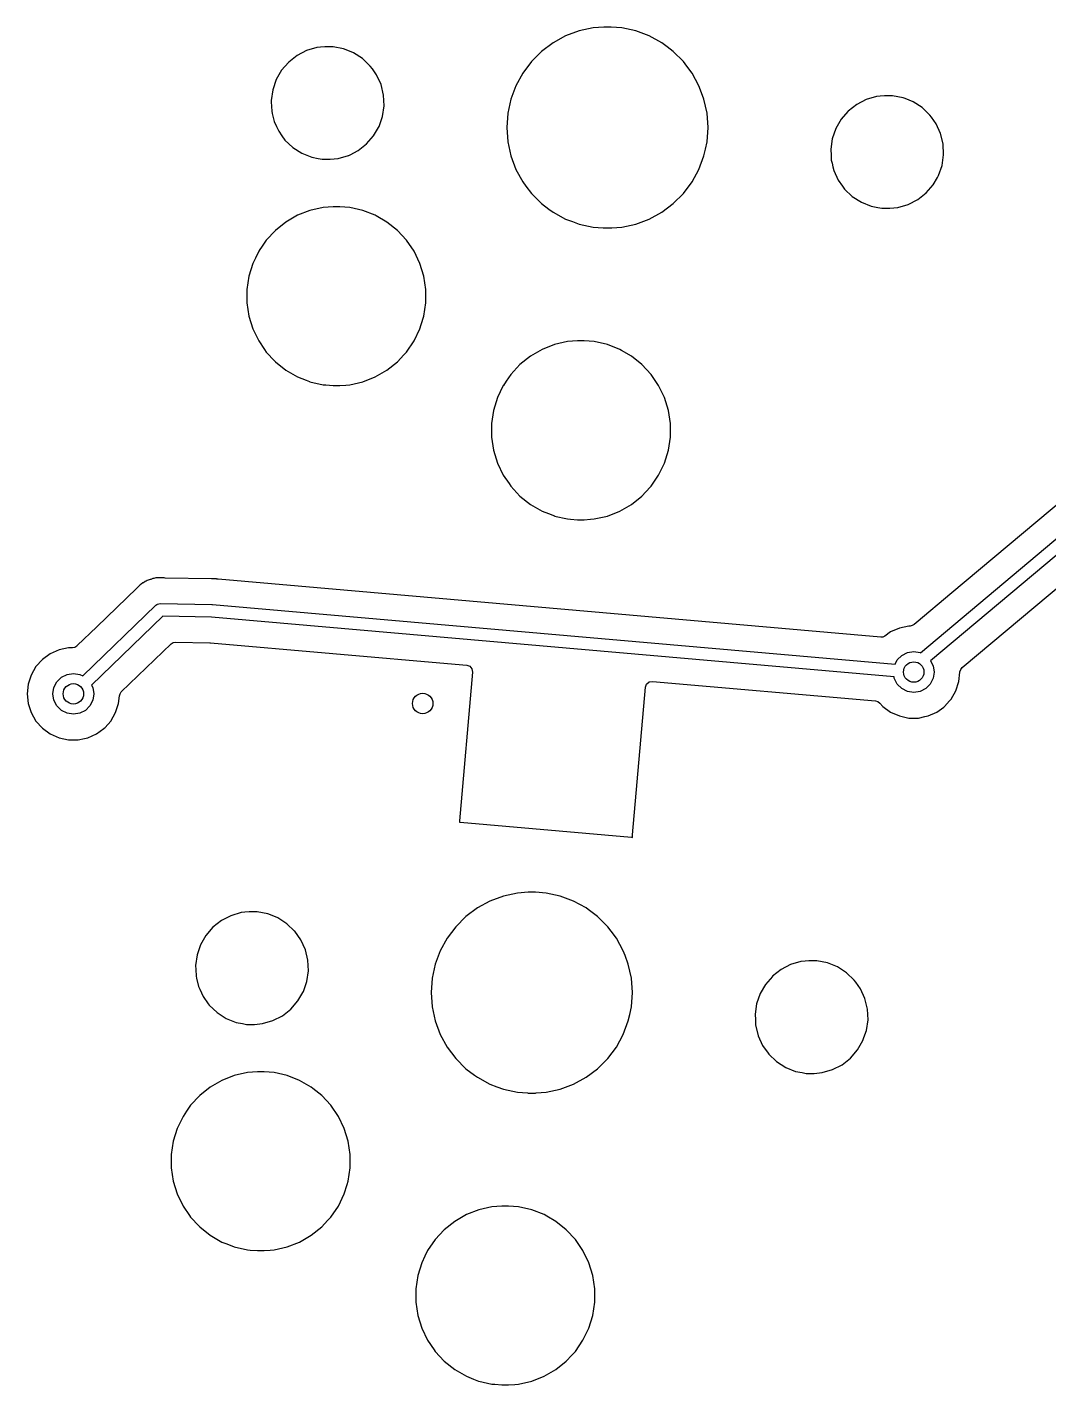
# Model space of a CAD drawing. Extents: x 1.95 to 9.87, y -5.96 to -1.39.
# Drawn here: x 2.844 to 3.632, y -4.352 to -3.305 of the extents above; entities that cross this region are included whole.
import ezdxf

# ---------------------------------------------------------------- set-up
doc = ezdxf.new("R2010")
doc.units = 0
doc.header["$MEASUREMENT"] = 0
doc.layers.add('BLACK', color=7, linetype='CONTINUOUS')

msp = doc.modelspace()

# ---------------------------------------------------------------- linework, layer by layer
at = {"layer": 'BLACK', "linetype": 'CONTINUOUS'}
for p, q in [((3.2808, -3.30602), (3.26999, -3.30837)), ((3.28908, -3.30543), (3.2808, -3.30602)), ((3.2946, -3.30543), (3.28908, -3.30543)), ((3.28908, -3.30543), (3.28908, -3.30543)), ((3.30288, -3.30602), (3.2946, -3.30543)), ((3.2946, -3.30543), (3.2946, -3.30543)), ((3.31369, -3.30837), (3.30288, -3.30602)), ((3.25962, -3.31224), (3.24991, -3.31754)), ((3.26999, -3.30837), (3.25962, -3.31224)), ((3.32406, -3.31224), (3.31369, -3.30837)), ((3.33377, -3.31754), (3.32406, -3.31224)), ((3.05258, -3.32727), (3.04617, -3.33231)), ((3.05994, -3.32348), (3.05258, -3.32727)), ((3.06788, -3.32115), (3.05994, -3.32348)), ((3.07063, -3.32088), (3.06788, -3.32115)), ((3.07406, -3.32056), (3.07063, -3.32088)), ((3.08027, -3.32056), (3.07406, -3.32056)), ((3.0884, -3.32212), (3.08027, -3.32056)), ((3.08027, -3.32056), (3.08027, -3.32056)), ((3.09032, -3.32289), (3.0884, -3.32212)), ((3.0884, -3.32212), (3.0884, -3.32212)), ((3.0884, -3.32212), (3.0884, -3.32212)), ((3.09609, -3.3252), (3.09032, -3.32289)), ((3.10305, -3.32968), (3.09609, -3.3252)), ((3.24105, -3.32418), (3.23322, -3.332)), ((3.24991, -3.31754), (3.24105, -3.32418)), ((3.33779, -3.32056), (3.33377, -3.31754)), ((3.34263, -3.32418), (3.33779, -3.32056)), ((3.35045, -3.332), (3.34263, -3.32418)), ((3.04587, -3.33263), (3.04064, -3.33865)), ((3.04607, -3.33239), (3.04587, -3.33263)), ((3.04617, -3.33231), (3.04607, -3.33239)), ((3.10905, -3.33539), (3.10305, -3.32968)), ((3.10305, -3.32968), (3.10305, -3.32968)), ((3.10305, -3.32968), (3.10305, -3.32968)), ((3.11065, -3.33764), (3.10905, -3.33539)), ((3.11385, -3.34214), (3.11065, -3.33764)), ((3.23322, -3.332), (3.22659, -3.34086)), ((3.35299, -3.33539), (3.35045, -3.332)), ((3.35709, -3.34086), (3.35299, -3.33539)), ((3.0365, -3.34582), (3.03379, -3.35365)), ((3.04064, -3.33865), (3.0365, -3.34582)), ((3.11729, -3.34967), (3.11385, -3.34214)), ((3.11385, -3.34214), (3.11385, -3.34214)), ((3.11385, -3.34214), (3.11385, -3.34214)), ((3.22659, -3.34086), (3.22129, -3.35057)), ((3.36239, -3.35057), (3.35709, -3.34086)), ((3.03379, -3.35365), (3.03262, -3.36184)), ((3.11924, -3.35772), (3.11729, -3.34967)), ((3.11964, -3.36599), (3.11924, -3.35772)), ((3.22129, -3.35057), (3.21742, -3.36094)), ((3.36367, -3.354), (3.36239, -3.35057)), ((3.36626, -3.36094), (3.36367, -3.354)), ((3.50205, -3.35863), (3.49931, -3.35889)), ((3.50548, -3.3583), (3.50205, -3.35863)), ((3.51169, -3.3583), (3.50548, -3.3583)), ((3.51982, -3.35987), (3.51169, -3.3583)), ((3.51169, -3.3583), (3.51169, -3.3583)), ((3.03262, -3.36184), (3.03262, -3.36185)), ((3.03262, -3.36185), (3.03266, -3.36286)), ((3.03266, -3.36286), (3.03301, -3.37012)), ((3.11846, -3.37419), (3.11964, -3.36599)), ((3.21742, -3.36094), (3.21507, -3.37175)), ((3.36861, -3.37175), (3.36626, -3.36094)), ((3.484, -3.36502), (3.47749, -3.37014)), ((3.49136, -3.36122), (3.484, -3.36502)), ((3.49931, -3.35889), (3.49136, -3.36122)), ((3.52137, -3.36049), (3.51982, -3.35987)), ((3.51982, -3.35987), (3.51982, -3.35987)), ((3.51982, -3.35987), (3.51982, -3.35987)), ((3.52751, -3.36295), (3.52137, -3.36049)), ((3.53448, -3.36742), (3.52751, -3.36295)), ((3.54047, -3.37314), (3.53448, -3.36742)), ((3.53448, -3.36742), (3.53448, -3.36742)), ((3.53448, -3.36742), (3.53448, -3.36742)), ((3.03301, -3.37012), (3.03345, -3.37193)), ((3.03345, -3.37193), (3.03496, -3.37817)), ((3.03496, -3.37817), (3.03668, -3.38193)), ((3.11575, -3.38201), (3.11846, -3.37419)), ((3.21507, -3.37175), (3.21428, -3.38279)), ((3.3694, -3.38279), (3.36861, -3.37175)), ((3.47207, -3.3764), (3.46793, -3.38357)), ((3.47729, -3.37037), (3.47207, -3.3764)), ((3.47749, -3.37014), (3.47729, -3.37037)), ((3.47749, -3.37014), (3.47749, -3.37014)), ((3.54161, -3.37474), (3.54047, -3.37314)), ((3.54527, -3.37988), (3.54161, -3.37474)), ((3.03668, -3.38193), (3.0384, -3.3857)), ((3.0384, -3.3857), (3.04089, -3.38919)), ((3.04089, -3.38919), (3.04321, -3.39244)), ((3.10619, -3.39544), (3.11161, -3.38919)), ((3.11161, -3.38919), (3.1153, -3.38279)), ((3.1153, -3.38279), (3.11575, -3.38201)), ((3.21428, -3.38279), (3.21507, -3.39383)), ((3.36861, -3.39383), (3.3694, -3.38279)), ((3.46793, -3.38357), (3.46522, -3.39139)), ((3.54871, -3.38742), (3.54527, -3.37988)), ((3.54527, -3.37988), (3.54527, -3.37988)), ((3.54527, -3.37988), (3.54527, -3.37988)), ((3.55067, -3.39546), (3.54871, -3.38742)), ((3.04321, -3.39244), (3.0492, -3.39816)), ((3.0492, -3.39816), (3.0492, -3.39816)), ((3.0492, -3.39816), (3.0492, -3.39816)), ((3.0492, -3.39816), (3.05617, -3.40264)), ((3.09352, -3.40374), (3.09968, -3.40056)), ((3.09968, -3.40056), (3.10619, -3.39544)), ((3.21507, -3.39383), (3.21742, -3.40464)), ((3.36626, -3.40464), (3.36735, -3.39959)), ((3.36735, -3.39959), (3.36861, -3.39383)), ((3.46522, -3.39139), (3.46404, -3.39959)), ((3.46404, -3.39959), (3.46426, -3.40427)), ((3.46404, -3.39959), (3.46404, -3.39959)), ((3.55106, -3.40374), (3.55067, -3.39546)), ((3.05617, -3.40264), (3.05617, -3.40264)), ((3.05617, -3.40264), (3.06385, -3.40571)), ((3.06385, -3.40571), (3.06893, -3.40669)), ((3.06893, -3.40669), (3.07199, -3.40728)), ((3.07199, -3.40728), (3.07199, -3.40728)), ((3.07199, -3.40728), (3.07819, -3.40728)), ((3.07819, -3.40728), (3.08437, -3.40669)), ((3.07819, -3.40728), (3.07819, -3.40728)), ((3.08437, -3.40669), (3.09232, -3.40436)), ((3.09232, -3.40436), (3.09246, -3.40428)), ((3.09246, -3.40428), (3.09352, -3.40374)), ((3.21742, -3.40464), (3.22129, -3.41501)), ((3.36239, -3.41501), (3.36626, -3.40464)), ((3.46426, -3.40427), (3.46443, -3.40786)), ((3.46443, -3.40786), (3.46503, -3.41031)), ((3.46503, -3.41031), (3.46572, -3.41317)), ((3.54988, -3.41193), (3.55106, -3.40374)), ((3.22129, -3.41501), (3.22659, -3.42472)), ((3.35709, -3.42472), (3.36239, -3.41501)), ((3.46572, -3.41317), (3.46639, -3.41591)), ((3.46639, -3.41591), (3.46983, -3.42344)), ((3.54303, -3.42693), (3.54621, -3.42143)), ((3.54621, -3.42143), (3.54717, -3.41976)), ((3.54717, -3.41976), (3.54988, -3.41193)), ((3.22659, -3.42472), (3.22901, -3.42795)), ((3.22901, -3.42795), (3.23322, -3.43358)), ((3.35045, -3.43358), (3.35709, -3.42472)), ((3.46983, -3.42344), (3.47304, -3.42795)), ((3.47304, -3.42795), (3.47463, -3.43019)), ((3.47463, -3.43019), (3.48062, -3.4359)), ((3.53761, -3.43319), (3.54303, -3.42693)), ((3.23322, -3.43358), (3.24105, -3.44141)), ((3.24105, -3.44141), (3.24668, -3.44562)), ((3.33377, -3.44804), (3.34263, -3.44141)), ((3.34263, -3.44141), (3.35045, -3.43358)), ((3.48062, -3.4359), (3.48062, -3.4359)), ((3.48062, -3.4359), (3.48062, -3.4359)), ((3.48062, -3.4359), (3.48759, -3.44038)), ((3.48759, -3.44038), (3.48759, -3.44038)), ((3.48759, -3.44038), (3.49528, -3.44346)), ((3.51579, -3.44444), (3.52374, -3.4421)), ((3.52374, -3.4421), (3.5311, -3.43831)), ((3.5311, -3.43831), (3.53761, -3.43319)), ((3.05288, -3.45044), (3.04394, -3.45561)), ((3.0625, -3.44667), (3.05288, -3.45044)), ((3.07257, -3.44437), (3.0625, -3.44667)), ((3.08029, -3.44379), (3.07257, -3.44437)), ((3.08545, -3.44379), (3.08029, -3.44379)), ((3.08029, -3.44379), (3.08029, -3.44379)), ((3.09317, -3.44437), (3.08545, -3.44379)), ((3.08545, -3.44379), (3.08545, -3.44379)), ((3.10324, -3.44667), (3.09317, -3.44437)), ((3.11286, -3.45044), (3.10324, -3.44667)), ((3.11351, -3.45082), (3.11286, -3.45044)), ((3.11286, -3.45044), (3.11286, -3.45044)), ((3.11286, -3.45044), (3.11286, -3.45044)), ((3.1218, -3.45561), (3.11351, -3.45082)), ((3.24668, -3.44562), (3.24991, -3.44804)), ((3.24991, -3.44804), (3.25962, -3.45334)), ((3.32406, -3.45334), (3.33377, -3.44804)), ((3.49528, -3.44346), (3.50035, -3.44444)), ((3.50035, -3.44444), (3.50341, -3.44503)), ((3.50341, -3.44503), (3.50341, -3.44503)), ((3.50341, -3.44503), (3.50961, -3.44503)), ((3.50961, -3.44503), (3.50962, -3.44503)), ((3.50962, -3.44503), (3.51579, -3.44444)), ((3.03586, -3.46205), (3.02884, -3.46962)), ((3.04394, -3.45561), (3.03586, -3.46205)), ((3.12988, -3.46205), (3.1218, -3.45561)), ((3.1218, -3.45561), (3.1218, -3.45561)), ((3.1369, -3.46962), (3.12988, -3.46205)), ((3.12988, -3.46205), (3.12988, -3.46205)), ((3.12988, -3.46205), (3.12988, -3.46205)), ((3.25962, -3.45334), (3.2648, -3.45528)), ((3.2648, -3.45528), (3.26999, -3.45721)), ((3.26999, -3.45721), (3.2808, -3.45956)), ((3.2808, -3.45956), (3.28848, -3.46011)), ((3.28848, -3.46011), (3.28908, -3.46015)), ((3.28908, -3.46015), (3.28908, -3.46015)), ((3.28908, -3.46015), (3.2946, -3.46015)), ((3.2946, -3.46015), (3.29515, -3.46011)), ((3.2946, -3.46015), (3.2946, -3.46015)), ((3.29515, -3.46011), (3.30288, -3.45956)), ((3.30288, -3.45956), (3.31369, -3.45721)), ((3.31369, -3.45721), (3.32406, -3.45334)), ((3.02884, -3.46962), (3.02517, -3.47499)), ((3.14272, -3.47816), (3.1369, -3.46962)), ((3.1369, -3.46962), (3.1369, -3.46962)), ((3.1369, -3.46962), (3.1369, -3.46962)), ((3.02046, -3.48346), (3.01854, -3.48746)), ((3.02302, -3.47816), (3.02046, -3.48346)), ((3.02395, -3.47678), (3.02302, -3.47816)), ((3.02517, -3.47499), (3.02395, -3.47678)), ((3.1472, -3.48746), (3.14272, -3.47816)), ((3.01854, -3.48746), (3.01549, -3.49733)), ((3.15025, -3.49733), (3.1472, -3.48746)), ((3.01549, -3.49733), (3.01395, -3.50755)), ((3.15179, -3.50755), (3.15025, -3.49733)), ((3.01395, -3.50755), (3.01395, -3.51788)), ((3.15179, -3.51788), (3.15179, -3.50755)), ((3.01395, -3.51788), (3.01549, -3.52809)), ((3.15025, -3.52809), (3.15179, -3.51788)), ((3.01549, -3.52809), (3.01854, -3.53796)), ((3.1472, -3.53796), (3.14824, -3.5346)), ((3.14824, -3.5346), (3.15025, -3.52809)), ((3.01854, -3.53796), (3.02302, -3.54727)), ((3.14272, -3.54727), (3.1472, -3.53796)), ((3.02302, -3.54727), (3.02747, -3.5538)), ((3.02747, -3.5538), (3.02884, -3.5558)), ((3.02884, -3.5558), (3.03533, -3.5628)), ((3.13487, -3.55799), (3.1369, -3.5558)), ((3.1369, -3.5558), (3.14272, -3.54727)), ((3.1369, -3.5558), (3.1369, -3.5558)), ((3.1369, -3.5558), (3.1369, -3.5558)), ((3.24144, -3.55389), (3.23249, -3.55905)), ((3.25105, -3.55011), (3.24144, -3.55389)), ((3.26112, -3.54781), (3.25105, -3.55011)), ((3.26884, -3.54723), (3.26112, -3.54781)), ((3.274, -3.54723), (3.26884, -3.54723)), ((3.26884, -3.54723), (3.26884, -3.54723)), ((3.28172, -3.54781), (3.274, -3.54723)), ((3.274, -3.54723), (3.274, -3.54723)), ((3.29179, -3.55011), (3.28172, -3.54781)), ((3.30141, -3.55389), (3.29179, -3.55011)), ((3.30279, -3.55468), (3.30141, -3.55389)), ((3.30141, -3.55389), (3.30141, -3.55389)), ((3.30141, -3.55389), (3.30141, -3.55389)), ((3.31035, -3.55905), (3.30279, -3.55468)), ((3.03533, -3.5628), (3.03586, -3.56337)), ((3.03586, -3.56337), (3.04394, -3.56981)), ((3.1218, -3.56981), (3.12988, -3.56337)), ((3.12988, -3.56337), (3.13487, -3.55799)), ((3.22441, -3.56549), (3.21739, -3.57306)), ((3.23249, -3.55905), (3.22441, -3.56549)), ((3.31843, -3.56549), (3.31035, -3.55905)), ((3.31035, -3.55905), (3.31035, -3.55905)), ((3.32545, -3.57306), (3.31843, -3.56549)), ((3.31843, -3.56549), (3.31843, -3.56549)), ((3.31843, -3.56549), (3.31843, -3.56549)), ((3.04394, -3.56981), (3.05288, -3.57498)), ((3.05288, -3.57498), (3.0595, -3.57758)), ((3.0595, -3.57758), (3.06218, -3.57863)), ((3.10324, -3.57875), (3.11286, -3.57498)), ((3.11286, -3.57498), (3.1218, -3.56981)), ((3.21387, -3.57822), (3.21163, -3.58151)), ((3.21739, -3.57306), (3.21387, -3.57822)), ((3.33127, -3.5816), (3.32545, -3.57306)), ((3.32545, -3.57306), (3.32545, -3.57306)), ((3.32545, -3.57306), (3.32545, -3.57306)), ((3.06218, -3.57863), (3.0625, -3.57875)), ((3.0625, -3.57875), (3.07257, -3.58105)), ((3.07257, -3.58105), (3.07477, -3.58121)), ((3.07477, -3.58121), (3.08029, -3.58163)), ((3.08029, -3.58163), (3.08029, -3.58163)), ((3.08029, -3.58163), (3.08545, -3.58163)), ((3.08545, -3.58163), (3.09027, -3.58127)), ((3.08545, -3.58163), (3.08545, -3.58163)), ((3.09027, -3.58127), (3.09317, -3.58105)), ((3.09317, -3.58105), (3.10324, -3.57875)), ((3.20919, -3.58654), (3.20709, -3.5909)), ((3.21157, -3.5816), (3.20919, -3.58654)), ((3.21163, -3.58151), (3.21157, -3.5816)), ((3.33575, -3.5909), (3.33127, -3.5816)), ((3.20709, -3.5909), (3.20404, -3.60077)), ((3.3388, -3.60077), (3.33575, -3.5909)), ((3.20404, -3.60077), (3.2025, -3.61099)), ((3.34034, -3.61099), (3.3388, -3.60077)), ((3.2025, -3.61099), (3.2025, -3.62132)), ((3.34034, -3.62132), (3.34034, -3.61099)), ((3.2025, -3.62132), (3.20404, -3.63153)), ((3.3388, -3.63153), (3.34034, -3.62132)), ((3.20404, -3.63153), (3.20709, -3.6414)), ((3.20709, -3.6414), (3.21157, -3.65071)), ((3.33127, -3.65071), (3.33575, -3.6414)), ((3.33575, -3.6414), (3.3388, -3.63153)), ((3.68378, -3.63539), (3.55743, -3.74142)), ((3.21157, -3.65071), (3.21601, -3.65721)), ((3.32545, -3.65924), (3.33127, -3.65071)), ((3.53309, -3.78756), (3.69692, -3.65009)), ((3.21601, -3.65721), (3.21739, -3.65924)), ((3.21739, -3.65924), (3.22441, -3.66681)), ((3.31843, -3.66681), (3.32477, -3.65997)), ((3.32477, -3.65997), (3.32545, -3.65924)), ((3.32545, -3.65924), (3.32545, -3.65924)), ((3.32545, -3.65924), (3.32545, -3.65924)), ((3.70157, -3.65904), (3.54102, -3.79376)), ((3.22441, -3.66681), (3.22441, -3.66681)), ((3.22441, -3.66681), (3.23249, -3.67325)), ((3.31035, -3.67325), (3.31843, -3.66681)), ((3.23249, -3.67325), (3.24144, -3.67842)), ((3.24144, -3.67842), (3.24643, -3.68038)), ((3.24643, -3.68038), (3.25103, -3.68218)), ((3.25103, -3.68218), (3.25105, -3.68219)), ((3.25105, -3.68219), (3.26112, -3.68449)), ((3.28172, -3.68449), (3.29179, -3.68219)), ((3.29179, -3.68219), (3.30141, -3.67842)), ((3.30141, -3.67842), (3.31035, -3.67325)), ((3.56536, -3.79906), (3.70585, -3.68117)), ((3.26112, -3.68449), (3.26333, -3.68466)), ((3.26333, -3.68466), (3.26884, -3.68507)), ((3.26884, -3.68507), (3.26884, -3.68507)), ((3.26884, -3.68507), (3.274, -3.68507)), ((3.274, -3.68507), (3.27883, -3.68471)), ((3.274, -3.68507), (3.274, -3.68507)), ((3.27883, -3.68471), (3.28172, -3.68449)), ((2.93169, -3.73521), (2.9311, -3.7357)), ((2.93225, -3.73466), (2.93169, -3.73521)), ((2.93375, -3.73381), (2.93225, -3.73466)), ((2.93414, -3.73357), (2.93375, -3.73381)), ((2.93555, -3.73258), (2.93414, -3.73357)), ((2.93629, -3.7323), (2.93555, -3.73258)), ((2.93698, -3.73198), (2.93629, -3.7323)), ((2.93766, -3.73159), (2.93698, -3.73198)), ((2.93932, -3.73114), (2.93766, -3.73159)), ((2.93976, -3.731), (2.93932, -3.73114)), ((2.94137, -3.73039), (2.93976, -3.731)), ((2.94216, -3.73031), (2.94137, -3.73039)), ((2.94291, -3.73017), (2.94216, -3.73031)), ((2.94367, -3.72996), (2.94291, -3.73017)), ((2.94539, -3.72993), (2.94367, -3.72996)), ((2.94585, -3.72991), (2.94539, -3.72993)), ((2.946, -3.72989), (2.94585, -3.72991)), ((2.94709, -3.72991), (2.946, -3.72989)), ((2.94724, -3.72991), (2.94709, -3.72991)), ((2.95, -3.72987), (2.94724, -3.72991)), ((2.95081, -3.72997), (2.95, -3.72987)), ((2.98649, -3.7306), (2.95081, -3.72997)), ((2.98676, -3.73059), (2.98649, -3.7306)), ((2.98748, -3.73057), (2.98676, -3.73059)), ((2.988, -3.73061), (2.98748, -3.73057)), ((2.98834, -3.73063), (2.988, -3.73061)), ((2.99042, -3.73066), (2.98834, -3.73063)), ((2.99083, -3.73078), (2.99042, -3.73066)), ((2.9917, -3.73093), (2.99083, -3.73078)), ((3.5025, -3.77562), (2.9917, -3.73093)), ((2.92902, -3.73779), (2.89811, -3.76764)), ((2.92933, -3.73746), (2.92902, -3.73779)), ((2.93045, -3.73615), (2.92933, -3.73746)), ((2.9311, -3.7357), (2.93045, -3.73615)), ((3.55743, -3.74142), (3.52975, -3.76464)), ((2.88731, -3.80545), (2.9437, -3.751)), ((2.9437, -3.751), (2.94442, -3.75048)), ((2.94442, -3.75048), (2.94454, -3.75035)), ((2.94454, -3.75035), (2.94464, -3.75032)), ((2.94464, -3.75032), (2.94484, -3.75018)), ((2.94484, -3.75018), (2.94604, -3.74994)), ((2.94604, -3.74994), (2.94721, -3.74962)), ((2.94721, -3.74962), (2.98697, -3.75031)), ((2.98697, -3.75031), (2.98721, -3.75035)), ((2.98721, -3.75035), (2.98731, -3.75033)), ((2.98731, -3.75033), (3.5136, -3.79637)), ((2.94908, -3.75949), (2.89415, -3.81253)), ((2.98662, -3.76015), (2.94908, -3.75949)), ((3.51283, -3.80619), (2.98662, -3.76015)), ((3.52687, -3.76667), (3.5252, -3.76697)), ((3.52834, -3.76582), (3.52687, -3.76667)), ((3.52975, -3.76464), (3.52834, -3.76582)), ((2.89811, -3.76764), (2.88313, -3.7821)), ((3.50423, -3.77546), (3.5025, -3.77562)), ((3.5058, -3.77471), (3.50423, -3.77546)), ((3.51015, -3.77155), (3.5058, -3.77471)), ((3.51696, -3.76851), (3.51015, -3.77155)), ((3.52425, -3.76697), (3.51696, -3.76851)), ((3.5252, -3.76697), (3.52425, -3.76697)), ((2.8691, -3.78534), (2.86229, -3.78837)), ((2.87639, -3.78379), (2.8691, -3.78534)), ((2.87941, -3.78379), (2.87639, -3.78379)), ((2.88124, -3.78344), (2.87941, -3.78379)), ((2.8828, -3.78242), (2.88124, -3.78344)), ((2.88313, -3.7821), (2.8828, -3.78242)), ((2.91707, -3.8178), (2.95544, -3.78074)), ((2.95544, -3.78074), (2.95704, -3.77971)), ((2.95704, -3.77971), (2.95891, -3.77937)), ((2.95891, -3.77937), (2.98542, -3.77984)), ((2.98542, -3.77984), (2.98576, -3.77985)), ((2.98576, -3.77985), (3.17455, -3.79637)), ((3.51872, -3.78968), (3.52311, -3.78744)), ((3.52311, -3.78744), (3.52798, -3.78667)), ((3.52798, -3.78667), (3.53284, -3.78744)), ((3.53284, -3.78744), (3.53309, -3.78756)), ((2.85128, -3.79829), (2.84755, -3.80475)), ((2.85626, -3.79275), (2.85128, -3.79829)), ((2.86229, -3.78837), (2.85626, -3.79275)), ((3.17455, -3.79637), (3.1834, -3.79715)), ((3.1834, -3.79715), (3.18577, -3.79801)), ((3.18577, -3.79801), (3.1874, -3.79995)), ((3.5136, -3.79637), (3.51524, -3.79316)), ((3.51524, -3.79316), (3.51872, -3.78968)), ((3.54102, -3.79376), (3.54296, -3.79755)), ((3.54296, -3.79755), (3.54373, -3.80242)), ((2.84755, -3.80475), (2.84525, -3.81183)), ((2.86738, -3.80999), (2.87086, -3.8065)), ((2.87086, -3.8065), (2.87525, -3.80427)), ((2.87525, -3.80427), (2.88012, -3.8035)), ((2.88012, -3.8035), (2.88498, -3.80427)), ((2.88498, -3.80427), (2.88731, -3.80545)), ((3.18784, -3.80243), (3.17779, -3.91722)), ((3.1874, -3.79995), (3.18784, -3.80243)), ((3.513, -3.80728), (3.51283, -3.80619)), ((3.51524, -3.81167), (3.513, -3.80728)), ((3.54296, -3.80728), (3.54072, -3.81167)), ((3.54373, -3.80242), (3.54296, -3.80728)), ((3.56285, -3.80983), (3.56363, -3.80242)), ((3.56363, -3.80242), (3.56364, -3.80229)), ((3.56363, -3.80242), (3.56363, -3.80242)), ((3.56364, -3.80229), (3.56418, -3.80051)), ((3.56418, -3.80051), (3.56536, -3.79906)), ((2.84525, -3.81183), (2.84447, -3.81925)), ((2.84447, -3.81925), (2.84525, -3.82666)), ((2.86437, -3.81925), (2.86514, -3.81438)), ((2.86514, -3.82411), (2.86437, -3.81925)), ((2.86514, -3.81438), (2.86738, -3.80999)), ((2.89415, -3.81253), (2.89509, -3.81438)), ((2.89509, -3.81438), (2.89587, -3.81925)), ((2.89587, -3.81925), (2.89509, -3.82411)), ((2.9156, -3.8208), (2.91607, -3.81917)), ((2.91607, -3.81917), (2.91707, -3.8178)), ((3.31126, -3.92803), (3.32123, -3.8141)), ((3.32123, -3.8141), (3.32209, -3.81173)), ((3.32209, -3.81173), (3.32403, -3.81011)), ((3.32403, -3.81011), (3.32651, -3.80967)), ((3.32651, -3.80967), (3.49859, -3.82472)), ((3.51872, -3.81516), (3.51524, -3.81167)), ((3.52311, -3.8174), (3.51872, -3.81516)), ((3.52798, -3.81817), (3.52311, -3.8174)), ((3.53284, -3.8174), (3.52798, -3.81817)), ((3.53723, -3.81516), (3.53284, -3.8174)), ((3.54072, -3.81167), (3.53723, -3.81516)), ((3.55682, -3.82337), (3.56054, -3.81692)), ((3.56054, -3.81692), (3.56285, -3.80983)), ((2.84525, -3.82666), (2.84755, -3.83374)), ((2.86738, -3.8285), (2.86514, -3.82411)), ((2.87086, -3.83199), (2.86738, -3.8285)), ((2.89286, -3.8285), (2.88937, -3.83199)), ((2.89509, -3.82411), (2.89286, -3.8285)), ((2.91268, -3.83374), (2.91499, -3.82666)), ((2.91499, -3.82666), (2.9156, -3.8208)), ((3.49859, -3.82472), (3.50034, -3.82522)), ((3.50034, -3.82522), (3.50179, -3.82632)), ((3.50179, -3.82632), (3.50412, -3.82891)), ((3.50412, -3.82891), (3.51015, -3.83329)), ((3.5458, -3.83329), (3.55107, -3.82946)), ((3.55107, -3.82946), (3.55183, -3.82891)), ((3.55183, -3.82891), (3.55563, -3.82469)), ((3.55563, -3.82469), (3.55682, -3.82337)), ((2.84755, -3.83374), (2.85128, -3.8402)), ((2.85128, -3.8402), (2.85626, -3.84574)), ((2.87525, -3.83422), (2.87086, -3.83199)), ((2.88012, -3.83499), (2.87525, -3.83422)), ((2.88498, -3.83422), (2.88012, -3.83499)), ((2.88937, -3.83199), (2.88498, -3.83422)), ((2.90453, -3.84511), (2.90896, -3.8402)), ((2.90896, -3.8402), (2.91268, -3.83374)), ((3.51015, -3.83329), (3.51696, -3.83632)), ((3.51696, -3.83632), (3.52425, -3.83787)), ((3.52425, -3.83787), (3.52425, -3.83787)), ((3.52425, -3.83787), (3.5317, -3.83787)), ((3.5317, -3.83787), (3.53656, -3.83684)), ((3.5317, -3.83787), (3.5317, -3.83787)), ((3.53656, -3.83684), (3.53899, -3.83632)), ((3.53899, -3.83632), (3.5458, -3.83329)), ((2.85626, -3.84574), (2.86229, -3.85012)), ((2.86229, -3.85012), (2.8691, -3.85315)), ((2.89113, -3.85315), (2.89794, -3.85012)), ((2.89794, -3.85012), (2.9037, -3.84593)), ((2.9037, -3.84593), (2.90397, -3.84574)), ((2.90397, -3.84574), (2.90453, -3.84511)), ((2.8691, -3.85315), (2.87639, -3.8547)), ((2.87639, -3.8547), (2.87639, -3.8547)), ((2.87639, -3.8547), (2.88384, -3.8547)), ((2.88384, -3.8547), (2.8887, -3.85367)), ((2.88384, -3.8547), (2.88384, -3.8547)), ((2.8887, -3.85367), (2.89113, -3.85315)), ((3.17779, -3.91724), (3.17771, -3.91818)), ((3.17771, -3.91818), (3.17771, -3.91819)), ((3.17771, -3.91819), (3.17771, -3.9182)), ((3.17771, -3.9182), (3.17771, -3.9182)), ((3.17771, -3.9182), (3.17773, -3.91821)), ((3.17773, -3.91821), (3.17773, -3.91821)), ((3.17773, -3.91821), (3.17828, -3.91825)), ((3.17779, -3.91722), (3.17779, -3.91724)), ((3.17828, -3.91825), (3.31052, -3.92982)), ((3.31052, -3.92982), (3.31108, -3.92987)), ((3.31108, -3.92987), (3.31108, -3.92987)), ((3.31108, -3.92987), (3.31109, -3.92987)), ((3.31109, -3.92987), (3.3111, -3.92985)), ((3.31109, -3.92987), (3.31109, -3.92987)), ((3.3111, -3.92985), (3.31118, -3.92897)), ((3.3111, -3.92985), (3.3111, -3.92985)), ((3.31118, -3.92897), (3.31126, -3.92803)), ((3.21165, -3.97512), (3.20129, -3.97898)), ((3.22247, -3.97277), (3.21165, -3.97512)), ((3.23074, -3.97217), (3.22247, -3.97277)), ((3.23627, -3.97217), (3.23074, -3.97217)), ((3.23074, -3.97217), (3.23074, -3.97217)), ((3.24454, -3.97277), (3.23627, -3.97217)), ((3.23627, -3.97217), (3.23627, -3.97217)), ((3.25536, -3.97512), (3.24454, -3.97277)), ((3.26572, -3.97898), (3.25536, -3.97512)), ((3.19157, -3.98429), (3.18271, -3.99092)), ((3.20129, -3.97898), (3.19157, -3.98429)), ((3.27544, -3.98429), (3.26572, -3.97898)), ((3.27698, -3.98545), (3.27544, -3.98429)), ((3.2843, -3.99092), (3.27698, -3.98545)), ((2.99424, -3.99402), (2.98773, -3.99914)), ((3.0016, -3.99022), (2.99424, -3.99402)), ((3.00955, -3.98789), (3.0016, -3.99022)), ((3.0123, -3.98763), (3.00955, -3.98789)), ((3.01573, -3.9873), (3.0123, -3.98763)), ((3.02193, -3.9873), (3.01573, -3.9873)), ((3.03007, -3.98887), (3.02193, -3.9873)), ((3.02193, -3.9873), (3.02193, -3.9873)), ((3.03199, -3.98964), (3.03007, -3.98887)), ((3.03007, -3.98887), (3.03007, -3.98887)), ((3.03007, -3.98887), (3.03007, -3.98887)), ((3.03775, -3.99195), (3.03199, -3.98964)), ((3.04472, -3.99642), (3.03775, -3.99195)), ((3.05071, -4.00214), (3.04472, -3.99642)), ((3.04472, -3.99642), (3.04472, -3.99642)), ((3.04472, -3.99642), (3.04472, -3.99642)), ((3.18271, -3.99092), (3.17489, -3.99874)), ((3.29212, -3.99874), (3.2843, -3.99092)), ((2.98231, -4.0054), (2.97817, -4.01257)), ((2.98773, -3.99914), (2.98231, -4.0054)), ((3.05074, -4.00217), (3.05071, -4.00214)), ((3.05552, -4.00888), (3.05074, -4.00217)), ((3.16826, -4.0076), (3.16295, -4.01732)), ((3.17489, -3.99874), (3.16826, -4.0076)), ((3.29468, -4.00216), (3.29212, -3.99874)), ((3.29875, -4.0076), (3.29468, -4.00216)), ((3.30406, -4.01732), (3.29875, -4.0076)), ((2.97817, -4.01257), (2.97546, -4.02039)), ((3.05896, -4.01642), (3.05552, -4.00888)), ((3.05552, -4.00888), (3.05552, -4.00888)), ((3.05552, -4.00888), (3.05552, -4.00888)), ((3.06091, -4.02446), (3.05896, -4.01642)), ((3.16295, -4.01732), (3.15909, -4.02768)), ((3.30539, -4.0209), (3.30406, -4.01732)), ((2.9743, -4.02851), (2.97428, -4.02859)), ((2.97546, -4.02039), (2.9743, -4.02851)), ((3.0613, -4.03274), (3.06091, -4.02446)), ((3.15909, -4.02768), (3.15674, -4.0385)), ((3.30792, -4.02768), (3.30539, -4.0209)), ((3.31028, -4.0385), (3.30792, -4.02768)), ((3.43303, -4.02797), (3.42567, -4.03176)), ((3.44097, -4.02564), (3.43303, -4.02797)), ((3.44426, -4.02532), (3.44097, -4.02564)), ((3.44715, -4.02505), (3.44426, -4.02532)), ((3.45336, -4.02505), (3.44715, -4.02505)), ((3.46149, -4.02661), (3.45336, -4.02505)), ((3.45336, -4.02505), (3.45336, -4.02505)), ((3.4629, -4.02718), (3.46149, -4.02661)), ((3.46149, -4.02661), (3.46149, -4.02661)), ((3.46149, -4.02661), (3.46149, -4.02661)), ((3.46918, -4.02969), (3.4629, -4.02718)), ((2.97428, -4.02859), (2.97443, -4.03168)), ((2.97443, -4.03168), (2.97468, -4.03686)), ((2.97468, -4.03686), (2.97505, -4.0384)), ((2.97505, -4.0384), (2.97663, -4.04491)), ((3.06013, -4.04093), (3.0613, -4.03274)), ((3.15674, -4.0385), (3.15595, -4.04954)), ((3.31107, -4.04954), (3.31028, -4.0385)), ((3.41905, -4.03701), (3.41373, -4.04314)), ((3.41916, -4.03688), (3.41905, -4.03701)), ((3.42567, -4.03176), (3.41916, -4.03688)), ((3.41916, -4.03688), (3.41916, -4.03688)), ((3.47614, -4.03417), (3.46918, -4.02969)), ((3.48214, -4.03988), (3.47614, -4.03417)), ((3.47614, -4.03417), (3.47614, -4.03417)), ((3.47614, -4.03417), (3.47614, -4.03417)), ((2.97663, -4.04491), (2.97753, -4.04689)), ((2.97753, -4.04689), (2.98007, -4.05244)), ((3.05697, -4.04954), (3.05742, -4.04876)), ((3.05742, -4.04876), (3.06013, -4.04093)), ((3.41373, -4.04314), (3.40959, -4.05031)), ((3.48331, -4.04153), (3.48214, -4.03988)), ((3.48694, -4.04663), (3.48331, -4.04153)), ((3.49038, -4.05416), (3.48694, -4.04663)), ((3.48694, -4.04663), (3.48694, -4.04663)), ((3.48694, -4.04663), (3.48694, -4.04663)), ((2.98007, -4.05244), (2.98407, -4.05805)), ((2.98407, -4.05805), (2.98487, -4.05919)), ((2.98487, -4.05919), (2.99087, -4.0649)), ((3.04785, -4.06219), (3.05328, -4.05593)), ((3.05328, -4.05593), (3.05697, -4.04954)), ((3.15595, -4.04954), (3.15674, -4.06057)), ((3.31028, -4.06057), (3.31107, -4.04954)), ((3.40689, -4.05814), (3.40572, -4.06625)), ((3.40959, -4.05031), (3.40689, -4.05814)), ((3.49233, -4.06221), (3.49038, -4.05416)), ((2.99087, -4.0649), (2.99087, -4.0649)), ((2.99087, -4.0649), (2.99087, -4.0649)), ((2.99087, -4.0649), (2.99783, -4.06938)), ((2.99783, -4.06938), (2.99783, -4.06938)), ((2.99783, -4.06938), (3.00552, -4.07246)), ((3.03398, -4.0711), (3.04134, -4.06731)), ((3.04134, -4.06731), (3.04785, -4.06219)), ((3.15674, -4.06057), (3.15909, -4.07139)), ((3.30792, -4.07139), (3.30902, -4.06634)), ((3.30902, -4.06634), (3.31028, -4.06057)), ((3.40572, -4.06625), (3.40571, -4.06634)), ((3.40571, -4.06634), (3.4059, -4.07032)), ((3.4059, -4.07032), (3.4061, -4.07452)), ((3.49273, -4.07048), (3.49233, -4.06221)), ((3.00552, -4.07246), (3.01059, -4.07344)), ((3.01059, -4.07344), (3.01365, -4.07403)), ((3.01365, -4.07403), (3.01365, -4.07403)), ((3.01365, -4.07403), (3.01986, -4.07403)), ((3.01986, -4.07403), (3.02604, -4.07344)), ((3.01986, -4.07403), (3.01986, -4.07403)), ((3.02604, -4.07344), (3.03398, -4.0711)), ((3.15909, -4.07139), (3.16295, -4.08176)), ((3.30406, -4.08176), (3.30792, -4.07139)), ((3.4061, -4.07452), (3.4061, -4.07461)), ((3.4061, -4.07461), (3.40805, -4.08265)), ((3.48963, -4.08421), (3.49155, -4.07868)), ((3.49155, -4.07868), (3.49273, -4.07048)), ((3.16295, -4.08176), (3.16826, -4.09147)), ((3.29875, -4.09147), (3.30406, -4.08176)), ((3.40805, -4.08265), (3.40811, -4.08278)), ((3.40811, -4.08278), (3.41149, -4.09019)), ((3.41149, -4.09019), (3.41578, -4.09621)), ((3.4847, -4.09367), (3.48884, -4.0865)), ((3.48884, -4.0865), (3.48963, -4.08421)), ((3.16826, -4.09147), (3.17157, -4.0959)), ((3.17157, -4.0959), (3.17489, -4.10033)), ((3.17489, -4.10033), (3.18271, -4.10815)), ((3.2843, -4.10815), (3.29212, -4.10033)), ((3.29212, -4.10033), (3.29875, -4.09147)), ((3.41578, -4.09621), (3.4163, -4.09693)), ((3.4163, -4.09693), (3.42229, -4.10265)), ((3.47277, -4.10505), (3.47928, -4.09993)), ((3.47928, -4.09993), (3.4847, -4.09367)), ((3.01424, -4.11112), (3.00417, -4.11341)), ((3.02196, -4.11054), (3.01424, -4.11112)), ((3.02712, -4.11054), (3.02196, -4.11054)), ((3.02196, -4.11054), (3.02196, -4.11054)), ((3.03484, -4.11112), (3.02712, -4.11054)), ((3.02712, -4.11054), (3.02712, -4.11054)), ((3.04491, -4.11341), (3.03484, -4.11112)), ((3.18271, -4.10815), (3.18933, -4.1131)), ((3.27544, -4.11478), (3.2843, -4.10815)), ((3.42229, -4.10265), (3.42229, -4.10265)), ((3.42229, -4.10265), (3.42229, -4.10265)), ((3.42229, -4.10265), (3.42926, -4.10713)), ((3.42926, -4.10713), (3.42926, -4.10713)), ((3.42926, -4.10713), (3.43694, -4.1102)), ((3.43694, -4.1102), (3.44202, -4.11118)), ((3.44202, -4.11118), (3.44508, -4.11177)), ((3.44508, -4.11177), (3.44508, -4.11177)), ((3.44508, -4.11177), (3.45128, -4.11177)), ((3.45128, -4.11177), (3.45746, -4.11118)), ((3.45128, -4.11177), (3.45128, -4.11177)), ((3.45746, -4.11118), (3.46541, -4.10885)), ((3.46541, -4.10885), (3.47277, -4.10505)), ((2.98561, -4.12235), (2.97753, -4.12879)), ((2.99455, -4.11719), (2.98561, -4.12235)), ((3.00417, -4.11341), (2.99455, -4.11719)), ((3.05452, -4.11719), (3.04491, -4.11341)), ((3.05455, -4.11721), (3.05452, -4.11719)), ((3.05452, -4.11719), (3.05452, -4.11719)), ((3.05452, -4.11719), (3.05452, -4.11719)), ((3.06347, -4.12235), (3.05455, -4.11721)), ((3.06467, -4.12331), (3.06347, -4.12235)), ((3.18933, -4.1131), (3.19157, -4.11478)), ((3.19157, -4.11478), (3.20129, -4.12009)), ((3.20129, -4.12009), (3.20647, -4.12202)), ((3.20647, -4.12202), (3.21165, -4.12395)), ((3.25536, -4.12395), (3.26572, -4.12009)), ((3.26572, -4.12009), (3.27544, -4.11478)), ((2.97753, -4.12879), (2.9705, -4.13636)), ((3.07154, -4.12879), (3.06467, -4.12331)), ((3.07857, -4.13636), (3.07154, -4.12879)), ((3.07154, -4.12879), (3.07154, -4.12879)), ((3.07154, -4.12879), (3.07154, -4.12879)), ((3.21165, -4.12395), (3.22247, -4.12631)), ((3.22247, -4.12631), (3.23015, -4.12686)), ((3.23015, -4.12686), (3.23074, -4.1269)), ((3.23074, -4.1269), (3.23074, -4.1269)), ((3.23074, -4.1269), (3.23627, -4.1269)), ((3.23627, -4.1269), (3.23682, -4.12686)), ((3.23627, -4.1269), (3.23627, -4.1269)), ((3.23682, -4.12686), (3.24454, -4.12631)), ((3.24454, -4.12631), (3.25536, -4.12395)), ((2.96744, -4.14086), (2.96469, -4.1449)), ((2.9705, -4.13636), (2.96744, -4.14086)), ((3.07857, -4.13637), (3.07857, -4.13636)), ((3.08439, -4.1449), (3.07857, -4.13637)), ((3.07857, -4.13637), (3.07857, -4.13637)), ((2.96469, -4.1449), (2.9602, -4.15421)), ((3.08887, -4.15421), (3.08439, -4.1449)), ((2.95716, -4.16408), (2.95562, -4.17429)), ((2.9602, -4.15421), (2.95716, -4.16408)), ((3.09191, -4.16408), (3.08887, -4.15421)), ((3.09345, -4.17429), (3.09191, -4.16408)), ((2.95562, -4.17429), (2.95562, -4.18462)), ((3.09345, -4.18462), (3.09345, -4.17429)), ((2.95562, -4.18462), (2.95716, -4.19483)), ((3.09191, -4.19483), (3.09345, -4.18462)), ((2.95716, -4.19483), (2.9602, -4.2047)), ((3.09113, -4.19738), (3.09191, -4.19483)), ((2.9602, -4.2047), (2.96469, -4.21401)), ((3.08439, -4.21401), (3.08887, -4.2047)), ((3.08887, -4.2047), (3.09113, -4.19738)), ((2.96469, -4.21401), (2.96964, -4.22128)), ((3.07857, -4.22254), (3.08439, -4.21401)), ((3.19272, -4.21686), (3.1831, -4.22063)), ((3.20279, -4.21456), (3.19272, -4.21686)), ((3.21051, -4.21398), (3.20279, -4.21456)), ((3.21567, -4.21398), (3.21051, -4.21398)), ((3.21051, -4.21398), (3.21051, -4.21398)), ((3.22339, -4.21456), (3.21567, -4.21398)), ((3.21567, -4.21398), (3.21567, -4.21398)), ((3.23346, -4.21686), (3.22339, -4.21456)), ((3.24307, -4.22063), (3.23346, -4.21686)), ((2.96964, -4.22128), (2.9705, -4.22254)), ((2.9705, -4.22254), (2.97703, -4.22958)), ((3.07154, -4.23012), (3.07606, -4.22524)), ((3.07606, -4.22524), (3.07857, -4.22254)), ((3.07857, -4.22254), (3.07857, -4.22254)), ((3.07857, -4.22254), (3.07857, -4.22254)), ((3.17416, -4.22579), (3.16608, -4.23223)), ((3.1831, -4.22063), (3.17416, -4.22579)), ((3.24501, -4.22174), (3.24307, -4.22063)), ((3.24307, -4.22063), (3.24307, -4.22063)), ((3.24307, -4.22063), (3.24307, -4.22063)), ((3.25202, -4.22579), (3.24501, -4.22174)), ((3.2601, -4.23223), (3.25202, -4.22579)), ((3.25202, -4.22579), (3.25202, -4.22579)), ((2.97703, -4.22958), (2.97753, -4.23012)), ((2.97753, -4.23012), (2.98561, -4.23656)), ((2.98561, -4.23656), (2.99455, -4.24172)), ((3.05452, -4.24172), (3.06347, -4.23656)), ((3.06347, -4.23656), (3.07154, -4.23012)), ((3.16608, -4.23223), (3.15906, -4.23981)), ((3.26712, -4.23981), (3.2601, -4.23223)), ((3.2601, -4.23223), (3.2601, -4.23223)), ((3.2601, -4.23223), (3.2601, -4.23223)), ((2.99455, -4.24172), (2.9984, -4.24323)), ((2.9984, -4.24323), (3.00413, -4.24548)), ((3.00413, -4.24548), (3.00417, -4.2455)), ((3.00417, -4.2455), (3.01424, -4.24779)), ((3.01424, -4.24779), (3.01644, -4.24796)), ((3.01644, -4.24796), (3.02196, -4.24837)), ((3.02712, -4.24837), (3.03194, -4.24801)), ((3.03194, -4.24801), (3.03484, -4.24779)), ((3.03484, -4.24779), (3.04491, -4.2455)), ((3.04491, -4.2455), (3.05452, -4.24172)), ((3.15906, -4.23981), (3.15324, -4.24834)), ((3.27294, -4.24834), (3.26712, -4.23981)), ((3.26712, -4.23981), (3.26712, -4.23981)), ((3.26712, -4.23981), (3.26712, -4.23981)), ((3.02196, -4.24837), (3.02196, -4.24837)), ((3.02196, -4.24837), (3.02712, -4.24837)), ((3.02712, -4.24837), (3.02712, -4.24837)), ((3.14876, -4.25765), (3.14571, -4.26752)), ((3.15116, -4.25265), (3.14876, -4.25765)), ((3.15324, -4.24834), (3.15116, -4.25265)), ((3.27742, -4.25765), (3.27294, -4.24834)), ((3.28047, -4.26752), (3.27742, -4.25765)), ((3.14571, -4.26752), (3.14417, -4.27773)), ((3.28201, -4.27773), (3.28047, -4.26752)), ((3.14417, -4.27773), (3.14417, -4.28806)), ((3.28201, -4.28806), (3.28201, -4.27773)), ((3.14417, -4.28806), (3.14571, -4.29827)), ((3.28047, -4.29827), (3.28201, -4.28806)), ((3.14571, -4.29827), (3.14876, -4.30815)), ((3.27742, -4.30815), (3.28047, -4.29827)), ((3.14876, -4.30815), (3.15324, -4.31745)), ((3.27294, -4.31745), (3.27742, -4.30815)), ((3.15324, -4.31745), (3.15824, -4.32479)), ((3.26712, -4.32599), (3.27294, -4.31745)), ((3.15824, -4.32479), (3.15906, -4.32599)), ((3.15906, -4.32599), (3.16607, -4.33354)), ((3.2601, -4.33356), (3.26441, -4.32891)), ((3.26441, -4.32891), (3.26712, -4.32599)), ((3.26712, -4.32599), (3.26712, -4.32599)), ((3.26712, -4.32599), (3.26712, -4.32599)), ((3.16607, -4.33354), (3.16608, -4.33356)), ((3.16608, -4.33356), (3.17416, -4.34)), ((3.17416, -4.34), (3.1831, -4.34516)), ((3.24307, -4.34516), (3.25202, -4.34)), ((3.25202, -4.34), (3.2601, -4.33356)), ((3.1831, -4.34516), (3.18865, -4.34734)), ((3.18865, -4.34734), (3.1925, -4.34885)), ((3.1925, -4.34885), (3.19272, -4.34894)), ((3.19272, -4.34894), (3.20279, -4.35123)), ((3.20279, -4.35123), (3.20499, -4.3514)), ((3.20499, -4.3514), (3.21051, -4.35181)), ((3.21051, -4.35181), (3.21051, -4.35181)), ((3.21051, -4.35181), (3.21567, -4.35181)), ((3.21567, -4.35181), (3.22049, -4.35145)), ((3.21567, -4.35181), (3.21567, -4.35181)), ((3.22049, -4.35145), (3.22339, -4.35123)), ((3.22339, -4.35123), (3.23346, -4.34894)), ((3.23346, -4.34894), (3.24307, -4.34516))]:
    msp.add_line(p, q, dxfattribs=at)
at = {"layer": 'BLACK'}
for centre in [(3.52798, -3.80242), (2.88012, -3.81925), (3.14941, -3.82669)]:
    msp.add_circle(centre, 0.00787, dxfattribs=at)

doc.saveas('drawing.dxf')
